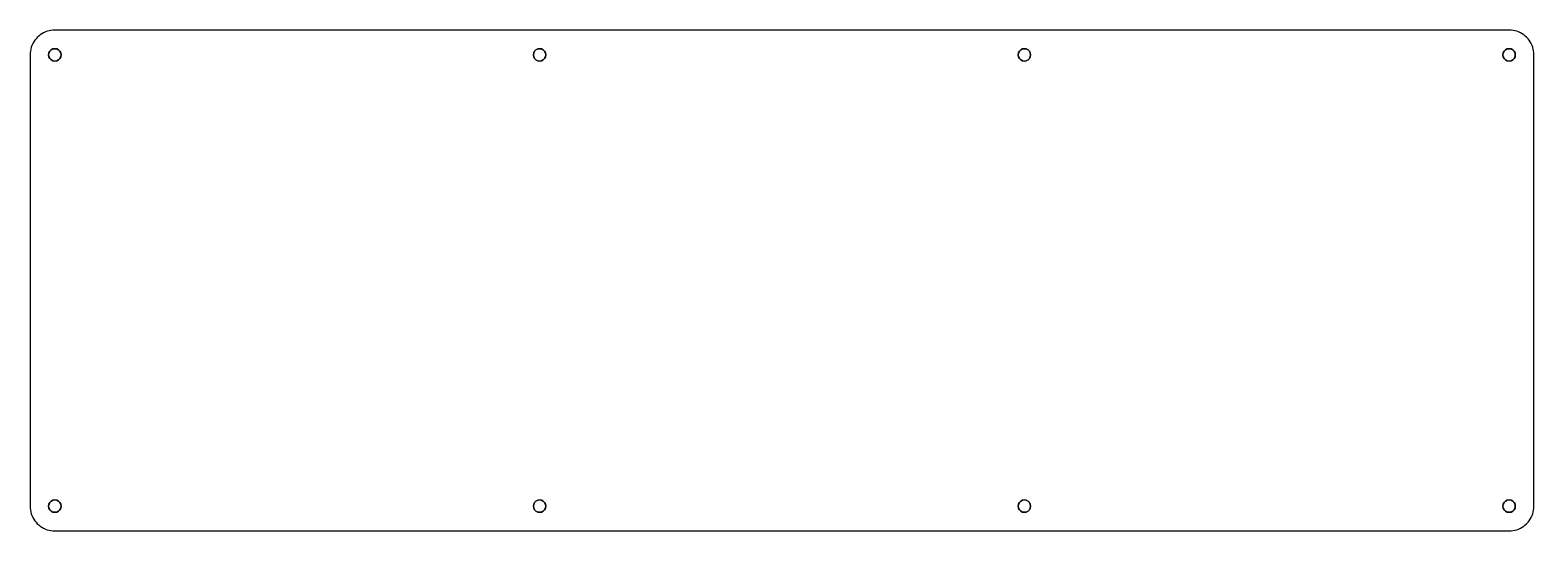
# Model space of a CAD drawing. Extents: x -3 to 361, y -3 to 119.
import ezdxf

# ---------------------------------------------------------------- set-up
doc = ezdxf.new("R2010")
doc.units = 0
doc.layers.get('0').update_dxf_attribs({"linetype": 'CONTINUOUS'})

msp = doc.modelspace()

# ---------------------------------------------------------------- linework, layer by layer
at = {"color": 0}
for p, q in [((1.67, 113.08), (1.59, 112.62)), ((1.88, 113.5), (1.67, 113.08)), ((2.21, 113.83), (1.88, 113.5)), ((2.63, 114.04), (2.21, 113.83)), ((3.1, 114.11), (2.63, 114.04)), ((3.56, 114.04), (3.1, 114.11)), ((3.98, 113.83), (3.56, 114.04)), ((4.31, 113.5), (3.98, 113.83)), ((4.52, 113.08), (4.31, 113.5)), ((4.59, 112.62), (4.52, 113.08)), ((119.05, 113.08), (118.97, 112.62)), ((119.26, 113.5), (119.05, 113.08)), ((119.59, 113.83), (119.26, 113.5)), ((120.01, 114.04), (119.59, 113.83)), ((120.47, 114.11), (120.01, 114.04)), ((120.94, 114.04), (120.47, 114.11)), ((121.36, 113.83), (120.94, 114.04)), ((121.69, 113.5), (121.36, 113.83)), ((121.9, 113.08), (121.69, 113.5)), ((121.97, 112.62), (121.9, 113.08)), ((236.43, 113.08), (236.35, 112.62)), ((236.64, 113.5), (236.43, 113.08)), ((236.97, 113.83), (236.64, 113.5)), ((237.39, 114.04), (236.97, 113.83)), ((237.85, 114.11), (237.39, 114.04)), ((238.32, 114.04), (237.85, 114.11)), ((238.74, 113.83), (238.32, 114.04)), ((239.07, 113.5), (238.74, 113.83)), ((239.28, 113.08), (239.07, 113.5)), ((239.35, 112.62), (239.28, 113.08)), ((353.8, 113.08), (353.73, 112.62)), ((354.02, 113.5), (353.8, 113.08)), ((354.35, 113.83), (354.02, 113.5)), ((354.77, 114.04), (354.35, 113.83)), ((355.23, 114.11), (354.77, 114.04)), ((355.7, 114.04), (355.23, 114.11)), ((356.12, 113.83), (355.7, 114.04)), ((356.45, 113.5), (356.12, 113.83)), ((356.66, 113.08), (356.45, 113.5)), ((356.73, 112.62), (356.66, 113.08)), ((1.59, 112.62), (1.67, 112.15)), ((1.67, 112.15), (1.88, 111.73)), ((1.88, 111.73), (2.21, 111.4)), ((2.21, 111.4), (2.63, 111.19)), ((2.63, 111.19), (3.1, 111.11)), ((3.1, 111.11), (3.56, 111.19)), ((3.56, 111.19), (3.98, 111.4)), ((3.98, 111.4), (4.31, 111.73)), ((4.31, 111.73), (4.52, 112.15)), ((4.52, 112.15), (4.59, 112.62)), ((118.97, 112.62), (119.05, 112.15)), ((119.05, 112.15), (119.26, 111.73)), ((119.26, 111.73), (119.59, 111.4)), ((119.59, 111.4), (120.01, 111.19)), ((120.01, 111.19), (120.47, 111.11)), ((120.47, 111.11), (120.94, 111.19)), ((120.94, 111.19), (121.36, 111.4)), ((121.36, 111.4), (121.69, 111.73)), ((121.69, 111.73), (121.9, 112.15)), ((121.9, 112.15), (121.97, 112.62)), ((236.35, 112.62), (236.43, 112.15)), ((236.43, 112.15), (236.64, 111.73)), ((236.64, 111.73), (236.97, 111.4)), ((236.97, 111.4), (237.39, 111.19)), ((237.39, 111.19), (237.85, 111.11)), ((237.85, 111.11), (238.32, 111.19)), ((238.32, 111.19), (238.74, 111.4)), ((238.74, 111.4), (239.07, 111.73)), ((239.07, 111.73), (239.28, 112.15)), ((239.28, 112.15), (239.35, 112.62)), ((353.73, 112.62), (353.8, 112.15)), ((353.8, 112.15), (354.02, 111.73)), ((354.02, 111.73), (354.35, 111.4)), ((354.35, 111.4), (354.77, 111.19)), ((354.77, 111.19), (355.23, 111.11)), ((355.23, 111.11), (355.7, 111.19)), ((355.7, 111.19), (356.12, 111.4)), ((356.12, 111.4), (356.45, 111.73)), ((356.45, 111.73), (356.66, 112.15)), ((356.66, 112.15), (356.73, 112.62)), ((1.67, 3.83), (1.59, 3.37)), ((1.88, 4.25), (1.67, 3.83)), ((2.21, 4.58), (1.88, 4.25)), ((2.63, 4.79), (2.21, 4.58)), ((3.1, 4.87), (2.63, 4.79)), ((3.56, 4.79), (3.1, 4.87)), ((3.98, 4.58), (3.56, 4.79)), ((4.31, 4.25), (3.98, 4.58)), ((4.52, 3.83), (4.31, 4.25)), ((4.59, 3.37), (4.52, 3.83)), ((119.05, 3.83), (118.97, 3.37)), ((119.26, 4.25), (119.05, 3.83)), ((119.59, 4.58), (119.26, 4.25)), ((120.01, 4.79), (119.59, 4.58)), ((120.47, 4.87), (120.01, 4.79)), ((120.94, 4.79), (120.47, 4.87)), ((121.36, 4.58), (120.94, 4.79)), ((121.69, 4.25), (121.36, 4.58)), ((121.9, 3.83), (121.69, 4.25)), ((121.97, 3.37), (121.9, 3.83)), ((236.43, 3.83), (236.35, 3.37)), ((236.64, 4.25), (236.43, 3.83)), ((236.97, 4.58), (236.64, 4.25)), ((237.39, 4.79), (236.97, 4.58)), ((237.85, 4.87), (237.39, 4.79)), ((238.32, 4.79), (237.85, 4.87)), ((238.74, 4.58), (238.32, 4.79)), ((239.07, 4.25), (238.74, 4.58)), ((239.28, 3.83), (239.07, 4.25)), ((239.35, 3.37), (239.28, 3.83)), ((353.8, 3.83), (353.73, 3.37)), ((354.02, 4.25), (353.8, 3.83)), ((354.35, 4.58), (354.02, 4.25)), ((354.77, 4.79), (354.35, 4.58)), ((355.23, 4.87), (354.77, 4.79)), ((355.7, 4.79), (355.23, 4.87)), ((356.12, 4.58), (355.7, 4.79)), ((356.45, 4.25), (356.12, 4.58)), ((356.66, 3.83), (356.45, 4.25)), ((356.73, 3.37), (356.66, 3.83)), ((1.59, 3.37), (1.67, 2.9)), ((1.67, 2.9), (1.88, 2.48)), ((1.88, 2.48), (2.21, 2.15)), ((2.21, 2.15), (2.63, 1.94)), ((2.63, 1.94), (3.1, 1.87)), ((3.1, 1.87), (3.56, 1.94)), ((3.56, 1.94), (3.98, 2.15)), ((3.98, 2.15), (4.31, 2.48)), ((4.31, 2.48), (4.52, 2.9)), ((4.52, 2.9), (4.59, 3.37)), ((118.97, 3.37), (119.05, 2.9)), ((119.05, 2.9), (119.26, 2.48)), ((119.26, 2.48), (119.59, 2.15)), ((119.59, 2.15), (120.01, 1.94)), ((120.01, 1.94), (120.47, 1.87)), ((120.47, 1.87), (120.94, 1.94)), ((120.94, 1.94), (121.36, 2.15)), ((121.36, 2.15), (121.69, 2.48)), ((121.69, 2.48), (121.9, 2.9)), ((121.9, 2.9), (121.97, 3.37)), ((236.35, 3.37), (236.43, 2.9)), ((236.43, 2.9), (236.64, 2.48)), ((236.64, 2.48), (236.97, 2.15)), ((236.97, 2.15), (237.39, 1.94)), ((237.39, 1.94), (237.85, 1.87)), ((237.85, 1.87), (238.32, 1.94)), ((238.32, 1.94), (238.74, 2.15)), ((238.74, 2.15), (239.07, 2.48)), ((239.07, 2.48), (239.28, 2.9)), ((239.28, 2.9), (239.35, 3.37)), ((353.73, 3.37), (353.8, 2.9)), ((353.8, 2.9), (354.02, 2.48)), ((354.02, 2.48), (354.35, 2.15)), ((354.35, 2.15), (354.77, 1.94)), ((354.77, 1.94), (355.23, 1.87)), ((355.23, 1.87), (355.7, 1.94)), ((355.7, 1.94), (356.12, 2.15)), ((356.12, 2.15), (356.45, 2.48)), ((356.45, 2.48), (356.66, 2.9)), ((356.66, 2.9), (356.73, 3.37))]:
    msp.add_line(p, q, dxfattribs=at)
at = {"linetype": 'CONTINUOUS'}
for points in [[(361.23, 112.66), (361.22, 113.08), (361.16, 113.56), (361.07, 114.01), (360.94, 114.47), (360.78, 114.91), (360.58, 115.35), (360.35, 115.76), (360.09, 116.14), (359.8, 116.52), (359.47, 116.87), (359.14, 117.17), (358.76, 117.48), (358.37, 117.73), (357.96, 117.97), (357.53, 118.16), (357.1, 118.32), (356.64, 118.45), (356.17, 118.55), (355.7, 118.6), (355.3, 118.62), (3.03, 118.62), (2.63, 118.6), (2.16, 118.55), (1.69, 118.45), (1.24, 118.33), (0.8, 118.16), (0.38, 117.97), (-0.04, 117.74), (-0.43, 117.47), (-0.8, 117.18), (-1.15, 116.86), (-1.47, 116.52), (-1.77, 116.14), (-2.02, 115.75), (-2.25, 115.34), (-2.45, 114.91), (-2.61, 114.47), (-2.74, 114.02), (-2.84, 113.55), (-2.89, 113.08), (-2.9, 112.68), (-2.9, 3.3), (-2.89, 2.9), (-2.84, 2.43), (-2.74, 1.96), (-2.61, 1.51), (-2.45, 1.06), (-2.26, 0.64), (-2.03, 0.23), (-1.76, -0.16), (-1.47, -0.53), (-1.15, -0.88), (-0.8, -1.2), (-0.43, -1.49), (-0.04, -1.76), (0.37, -1.99), (0.79, -2.18), (1.24, -2.34), (1.69, -2.47), (2.16, -2.57), (2.63, -2.62), (3.03, -2.63), (355.29, -2.63), (355.7, -2.62), (356.17, -2.57), (356.64, -2.47), (357.1, -2.34), (357.53, -2.18), (357.96, -1.98), (358.36, -1.75), (358.76, -1.5), (359.14, -1.19), (359.47, -0.89), (359.8, -0.54), (360.09, -0.16), (360.35, 0.23), (360.58, 0.64), (360.78, 1.07), (360.94, 1.51), (361.07, 1.97), (361.16, 2.42), (361.22, 2.9), (361.23, 3.32)], [(4.31, 111.73), (3.98, 111.4), (3.56, 111.19), (3.1, 111.11), (2.63, 111.19), (2.21, 111.4), (1.88, 111.73), (1.67, 112.15), (1.59, 112.62), (1.67, 113.08), (1.88, 113.5), (2.21, 113.83), (2.63, 114.04), (3.1, 114.11), (3.56, 114.04), (3.98, 113.83), (4.31, 113.5), (4.52, 113.08), (4.59, 112.62), (4.52, 112.15)], [(120.01, 111.19), (119.59, 111.4), (119.26, 111.73), (119.05, 112.15), (118.97, 112.62), (119.05, 113.08), (119.26, 113.5), (119.59, 113.83), (120.01, 114.04), (120.47, 114.11), (120.94, 114.04), (121.36, 113.83), (121.69, 113.5), (121.9, 113.08), (121.97, 112.62), (121.9, 112.15), (121.69, 111.73), (121.36, 111.4), (120.94, 111.19), (120.47, 111.11)], [(236.43, 112.15), (236.35, 112.62), (236.43, 113.08), (236.64, 113.5), (236.97, 113.83), (237.39, 114.04), (237.85, 114.11), (238.32, 114.04), (238.74, 113.83), (239.07, 113.5), (239.28, 113.08), (239.35, 112.62), (239.28, 112.15), (239.07, 111.73), (238.74, 111.4), (238.32, 111.19), (237.85, 111.11), (237.39, 111.19), (236.97, 111.4), (236.64, 111.73)], [(353.8, 112.15), (353.73, 112.62), (353.8, 113.08), (354.02, 113.5), (354.35, 113.83), (354.77, 114.04), (355.23, 114.11), (355.7, 114.04), (356.12, 113.83), (356.45, 113.5), (356.66, 113.08), (356.73, 112.62), (356.66, 112.15), (356.45, 111.73), (356.12, 111.4), (355.7, 111.19), (355.23, 111.11), (354.77, 111.19), (354.35, 111.4), (354.02, 111.73)], [(4.31, 4.25), (4.52, 3.83), (4.59, 3.37), (4.52, 2.9), (4.31, 2.48), (3.98, 2.15), (3.56, 1.94), (3.1, 1.87), (2.63, 1.94), (2.21, 2.15), (1.88, 2.48), (1.67, 2.9), (1.59, 3.37), (1.67, 3.83), (1.88, 4.25), (2.21, 4.58), (2.63, 4.79), (3.1, 4.87), (3.56, 4.79), (3.98, 4.58)], [(120.01, 4.79), (120.47, 4.87), (120.94, 4.79), (121.36, 4.58), (121.69, 4.25), (121.9, 3.83), (121.97, 3.37), (121.9, 2.9), (121.69, 2.48), (121.36, 2.15), (120.94, 1.94), (120.47, 1.87), (120.01, 1.94), (119.59, 2.15), (119.26, 2.48), (119.05, 2.9), (118.97, 3.37), (119.05, 3.83), (119.26, 4.25), (119.59, 4.58)], [(236.43, 3.83), (236.64, 4.25), (236.97, 4.58), (237.39, 4.79), (237.85, 4.87), (238.32, 4.79), (238.74, 4.58), (239.07, 4.25), (239.28, 3.83), (239.35, 3.37), (239.28, 2.9), (239.07, 2.48), (238.74, 2.15), (238.32, 1.94), (237.85, 1.87), (237.39, 1.94), (236.97, 2.15), (236.64, 2.48), (236.43, 2.9), (236.35, 3.37)], [(353.8, 3.83), (354.02, 4.25), (354.35, 4.58), (354.77, 4.79), (355.23, 4.87), (355.7, 4.79), (356.12, 4.58), (356.45, 4.25), (356.66, 3.83), (356.73, 3.37), (356.66, 2.9), (356.45, 2.48), (356.12, 2.15), (355.7, 1.94), (355.23, 1.87), (354.77, 1.94), (354.35, 2.15), (354.02, 2.48), (353.8, 2.9), (353.73, 3.37)]]:
    msp.add_lwpolyline(points, close=True, dxfattribs=at)

doc.saveas('drawing.dxf')
